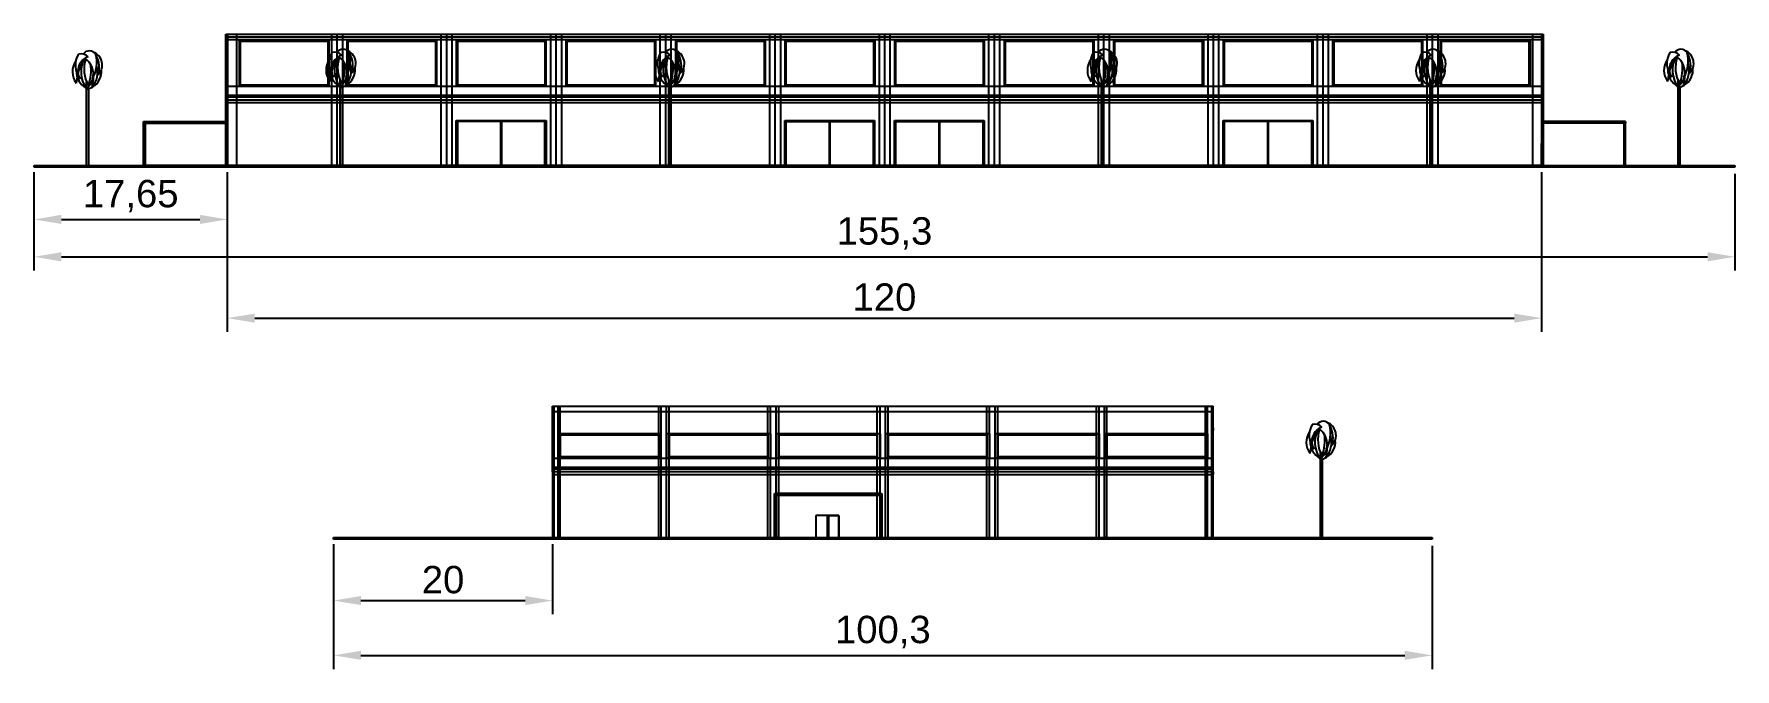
# Model space of a CAD drawing. Header units: millimetres. Extents: x 332 to 5606, y 276 to 1426.
# Drawn here: x 3545 to 3700.3, y 709 to 767 of the extents above; entities that cross this region are included whole.
import ezdxf

# ---------------------------------------------------------------- set-up
doc = ezdxf.new("R2010")
doc.units = ezdxf.units.MM
doc.layers.add('1VEGETACAO', color=7, linetype='Continuous')
doc.styles.get("Standard").update_dxf_attribs({"font": 'arial.ttf'})
doc.dimstyles.new('ISO-25', dxfattribs={"dimtxt": 2.5, "dimasz": 2.5, "dimexe": 1.25, "dimexo": 0.625, "dimtad": 1, "dimtxsty": 'Standard', "dimcen": 2.5, "dimadec": 0, "dimazin": 0, "dimtfac": 1, "dimtmove": 0, "dimatfit": 3, "dimfxl": 1, "dimarcsym": 0})

# ---------------------------------------------------------------- blocks, each defined once
blk = doc.blocks.new('*D91')
at = {"color": 0, "lineweight": -2, "transparency": 16777216}
for p, q in [((3544.98, 754.33), (3544.98, 745.36)), ((3700.28, 754.18), (3700.28, 745.36)), ((3547.48, 746.61), (3697.78, 746.61))]:
    blk.add_line(p, q, dxfattribs=at)
at = {"color": 0, "transparency": 16777216}
for points in [[(3547.48, 747.03), (3547.48, 746.19), (3544.98, 746.61)], [(3697.78, 747.03), (3697.78, 746.19), (3700.28, 746.61)]]:
    blk.add_solid(points, dxfattribs=at)
at = {"layer": 'Defpoints', "color": 0, "transparency": 16777216}
for p in [(3544.98, 754.96), (3700.28, 754.81), (3700.28, 746.61)]:
    blk.add_point(p, dxfattribs=at)
at = {"color": 0, "transparency": 16777216, "insert": (3622.63, 748.74), "char_height": 2.5, "attachment_point": 5}
blk.add_mtext('155,3', dxfattribs=at)
blk = doc.blocks.new('*D92')
at = {"color": 0, "lineweight": -2, "transparency": 16777216}
for p, q in [((3572.33, 720.36), (3572.33, 708.96)), ((3672.63, 720.21), (3672.63, 708.96)), ((3574.83, 710.21), (3670.13, 710.21))]:
    blk.add_line(p, q, dxfattribs=at)
at = {"color": 0, "transparency": 16777216}
for points in [[(3574.83, 710.63), (3574.83, 709.8), (3572.33, 710.21)], [(3670.13, 710.63), (3670.13, 709.8), (3672.63, 710.21)]]:
    blk.add_solid(points, dxfattribs=at)
at = {"layer": 'Defpoints', "color": 0, "transparency": 16777216}
for p in [(3572.33, 720.98), (3672.63, 720.83), (3672.63, 710.21)]:
    blk.add_point(p, dxfattribs=at)
at = {"color": 0, "transparency": 16777216, "insert": (3622.48, 712.34), "char_height": 2.5, "attachment_point": 5}
blk.add_mtext('100,3', dxfattribs=at)
blk = doc.blocks.new('*D93')
at = {"color": 0, "lineweight": -2, "transparency": 16777216}
for p, q in [((3572.33, 720.21), (3572.33, 713.96)), ((3592.33, 720.36), (3592.33, 713.96)), ((3574.83, 715.21), (3589.83, 715.21))]:
    blk.add_line(p, q, dxfattribs=at)
at = {"color": 0, "transparency": 16777216}
for points in [[(3574.83, 715.63), (3574.83, 714.8), (3572.33, 715.21)], [(3589.83, 715.63), (3589.83, 714.8), (3592.33, 715.21)]]:
    blk.add_solid(points, dxfattribs=at)
at = {"layer": 'Defpoints', "color": 0, "transparency": 16777216}
for p in [(3572.33, 720.83), (3592.33, 720.98), (3592.33, 715.21)]:
    blk.add_point(p, dxfattribs=at)
at = {"color": 0, "transparency": 16777216, "insert": (3582.33, 717.11), "char_height": 2.5, "attachment_point": 5}
blk.add_mtext('20', dxfattribs=at)
blk = doc.blocks.new('*D94')
at = {"color": 0, "lineweight": -2, "transparency": 16777216}
for p, q in [((3544.98, 754.33), (3544.98, 748.77)), ((3562.63, 754.33), (3562.63, 748.77)), ((3547.48, 750.02), (3560.13, 750.02))]:
    blk.add_line(p, q, dxfattribs=at)
at = {"color": 0, "transparency": 16777216}
for points in [[(3547.48, 750.44), (3547.48, 749.61), (3544.98, 750.02)], [(3560.13, 750.44), (3560.13, 749.61), (3562.63, 750.02)]]:
    blk.add_solid(points, dxfattribs=at)
at = {"layer": 'Defpoints', "color": 0, "transparency": 16777216}
for p in [(3544.98, 754.96), (3562.63, 754.96), (3562.63, 750.02)]:
    blk.add_point(p, dxfattribs=at)
at = {"color": 0, "transparency": 16777216, "insert": (3553.81, 752.15), "char_height": 2.5, "attachment_point": 5}
blk.add_mtext('17,65', dxfattribs=at)
blk = doc.blocks.new('palmeira2')
at = {"layer": '1VEGETACAO'}
for p, q in [((-0.2, 7.16), (-0.2, 7.78)), ((-0.2, 0), (-0.2, 7.12)), ((0, 7.37), (0, 7.6)), ((0, 0), (0, 7.17))]:
    blk.add_line(p, q, dxfattribs=at)
for centre, radius, start, end in [((0.21, 8.69), 1.7, 144.9595, 216.99), ((0.83, 9.3), 2.05, 150.4477, 217.1804), ((0.38, 8.76), 1.37, 108.4273, 210.4606), ((3.92, 7.25), 5.09, 149.1749, 164.4632), ((-0.73, 9.37), 0.966, 45.5495, 103.4023), ((-0.95, 10.31), 0, 26.8046, 0), ((1.87, 8.69), 2.58, 152.9637, 214.9325), ((0.05, 9.91), 0.701, 32.1984, 144.3146), ((2.62, 8.94), 3.05, 162.1846, 208.9024), ((-1.24, 8.52), 1.66, 344.0325, 57.749), ((-3.61, 8.83), 3.82, 339.0755, 8.701), ((-2.39, 9.56), 3.12, 331.2033, 13.273), ((-0.03, 9.32), 1.26, 313.8995, 70.0715), ((0.64, 10.28), 0.00435, 147.8016, 32.1984), ((-1.15, 9.1), 2.11, 341.1302, 30.5947), ((0.62, 8.75), 1.76, 179.1669, 240.5967), ((3.92, 7.25), 5.09, 166.449, 175.2925), ((-0.8, 8.06), 0, 254.3609, 0), ((-1.72, 8.79), 2.23, 311.2961, 344.5475), ((-1.28, 8.64), 2.09, 319.0075, 17.5157), ((-3.98, 8.32), 4.41, 346.1557, 358.7288), ((0.35, 8.06), 0.0042, 151.2033, 28.7967), ((-0.49, 8.75), 1.66, 300.6877, 4.6601), ((-0.49, 8.75), 1.66, 278.4034, 298.9246), ((-0.05, 7.46), 0, 237.8047, 0), ((0.3, 7.26), 0, 98.015, 0)]:
    blk.add_arc(centre, radius, start, end, dxfattribs=at)
blk = doc.blocks.new('*D95')
at = {"color": 0, "lineweight": -2, "transparency": 16777216}
for p, q in [((3562.63, 754.33), (3562.63, 739.76)), ((3682.63, 754.33), (3682.63, 739.76)), ((3565.13, 741.01), (3680.13, 741.01))]:
    blk.add_line(p, q, dxfattribs=at)
at = {"color": 0, "transparency": 16777216}
for points in [[(3565.13, 741.42), (3565.13, 740.59), (3562.63, 741.01)], [(3680.13, 741.42), (3680.13, 740.59), (3682.63, 741.01)]]:
    blk.add_solid(points, dxfattribs=at)
at = {"layer": 'Defpoints', "color": 0, "transparency": 16777216}
for p in [(3562.63, 754.96), (3682.63, 754.96), (3682.63, 741.01)]:
    blk.add_point(p, dxfattribs=at)
at = {"color": 0, "transparency": 16777216, "insert": (3622.63, 742.91), "char_height": 2.5, "attachment_point": 5}
blk.add_mtext('120', dxfattribs=at)

msp = doc.modelspace()

# ---------------------------------------------------------------- linework, layer by layer
at = {"color": 7, "true_color": 0xffffff}
for p, q in [((3562.483, 754.955), (3562.483, 766.955)), ((3562.483, 766.305), (3562.483, 766.955)), ((3562.483, 766.305), (3562.483, 766.955)), ((3562.483, 766.205), (3562.483, 766.305)), ((3562.483, 766.205), (3562.483, 766.305)), ((3562.483, 765.205), (3562.483, 766.205)), ((3562.483, 765.205), (3562.483, 766.205)), ((3562.633, 766.955), (3562.633, 754.955)), ((3563.483, 766.955), (3563.483, 754.955)), ((3572.133, 766.955), (3572.133, 754.955)), ((3572.633, 766.955), (3572.633, 754.955)), ((3573.133, 766.955), (3573.133, 754.955)), ((3582.133, 766.955), (3582.133, 754.955)), ((3582.633, 766.955), (3582.633, 754.955)), ((3583.133, 766.955), (3583.133, 754.955)), ((3592.133, 766.955), (3592.133, 754.955)), ((3592.633, 766.955), (3592.633, 754.955)), ((3593.133, 766.955), (3593.133, 754.955)), ((3602.133, 766.955), (3602.133, 754.955)), ((3602.633, 766.955), (3602.633, 754.955)), ((3603.133, 766.955), (3603.133, 754.955)), ((3612.133, 766.955), (3612.133, 754.955)), ((3612.633, 766.955), (3612.633, 754.955)), ((3613.133, 766.955), (3613.133, 754.955)), ((3622.133, 766.955), (3622.133, 754.955)), ((3622.633, 766.955), (3622.633, 754.955)), ((3623.133, 766.955), (3623.133, 754.955)), ((3632.142, 766.955), (3632.142, 754.955)), ((3632.642, 766.955), (3632.642, 754.955)), ((3633.142, 766.955), (3633.142, 754.955)), ((3642.142, 766.955), (3642.142, 754.955)), ((3642.642, 766.955), (3642.642, 754.955)), ((3643.142, 766.955), (3643.142, 754.955)), ((3652.142, 766.955), (3652.142, 754.955)), ((3652.642, 766.955), (3652.642, 754.955)), ((3653.142, 766.955), (3653.142, 754.955)), ((3662.142, 766.955), (3662.142, 754.955)), ((3662.642, 766.955), (3662.642, 754.955)), ((3663.142, 766.955), (3663.142, 754.955)), ((3672.142, 766.955), (3672.142, 754.955)), ((3672.642, 766.955), (3672.642, 754.955)), ((3673.142, 766.955), (3673.142, 754.955)), ((3681.786, 766.955), (3681.786, 754.955)), ((3682.633, 766.955), (3682.633, 754.955)), ((3682.783, 766.955), (3682.783, 754.955)), ((3682.783, 764.955), (3682.783, 765.955)), ((3562.483, 754.955), (3562.483, 764.955)), ((3682.783, 764.955), (3682.783, 765.455)), ((3682.783, 764.955), (3682.783, 765.455)), ((3682.783, 764.955), (3682.783, 765.205)), ((3682.783, 764.955), (3682.783, 764.455)), ((3682.783, 764.955), (3682.783, 764.455)), ((3682.783, 764.955), (3682.783, 764.705)), ((3682.783, 754.955), (3562.483, 754.955))]:
    msp.add_line(p, q, dxfattribs=at)
for p, q in [((3562.483, 761.205), (3562.483, 766.955)), ((3562.483, 766.955), (3562.483, 766.705)), ((3562.483, 760.955), (3562.483, 766.955)), ((3562.483, 766.955), (3682.783, 766.955)), ((3562.483, 766.955), (3562.483, 766.455)), ((3562.483, 766.705), (3682.783, 766.705)), ((3562.483, 766.455), (3682.783, 766.455)), ((3562.483, 761.205), (3562.483, 762.205)), ((3562.483, 762.205), (3682.783, 762.205)), ((3562.483, 760.955), (3562.483, 761.205)), ((3562.483, 761.205), (3682.783, 761.205)), ((3563.483, 762.205), (3563.713, 762.205)), ((3562.483, 760.955), (3682.783, 760.955)), ((3562.483, 760.955), (3562.483, 760.705)), ((3562.483, 760.705), (3682.783, 760.705)), ((3562.633, 754.955), (3562.633, 760.955)), ((3592.328, 732.982), (3592.328, 720.982)), ((3592.328, 727.232), (3592.328, 732.982)), ((3592.328, 727.232), (3592.328, 732.982)), ((3592.328, 732.982), (3652.628, 732.982)), ((3592.328, 732.982), (3592.328, 732.482)), ((3592.328, 732.482), (3652.628, 732.482)), ((3592.478, 720.982), (3592.478, 732.982)), ((3592.828, 720.982), (3592.828, 732.982)), ((3593.028, 720.982), (3593.028, 732.982)), ((3602.028, 720.982), (3602.028, 732.982)), ((3602.228, 720.982), (3602.228, 732.982)), ((3602.728, 720.982), (3602.728, 732.982)), ((3602.978, 720.982), (3602.978, 732.982)), ((3611.978, 720.982), (3611.978, 732.982)), ((3612.228, 720.982), (3612.228, 732.982)), ((3612.728, 720.982), (3612.728, 732.982)), ((3612.978, 720.982), (3612.978, 732.982)), ((3621.978, 720.982), (3621.978, 732.982)), ((3622.228, 720.982), (3622.228, 732.982)), ((3622.728, 720.982), (3622.728, 732.982)), ((3622.978, 720.982), (3622.978, 732.982)), ((3631.978, 720.982), (3631.978, 732.982)), ((3632.228, 720.982), (3632.228, 732.982)), ((3632.728, 720.982), (3632.728, 732.982)), ((3632.978, 720.982), (3632.978, 732.982)), ((3641.978, 720.982), (3641.978, 732.982)), ((3642.227, 720.982), (3642.227, 732.982)), ((3642.728, 720.982), (3642.728, 732.982)), ((3642.928, 720.982), (3642.928, 732.982)), ((3651.928, 720.982), (3651.928, 732.982)), ((3652.128, 720.982), (3652.128, 732.982)), ((3652.478, 732.982), (3652.478, 730.982)), ((3652.628, 720.982), (3652.628, 732.982)), ((3652.628, 731.232), (3652.628, 732.232)), ((3652.478, 730.982), (3652.478, 720.982)), ((3652.628, 730.982), (3652.628, 731.232)), ((3652.628, 720.982), (3652.628, 730.982)), ((3652.628, 730.982), (3652.628, 730.732)), ((3652.628, 730.332), (3652.628, 730.432)), ((3652.628, 728.332), (3652.628, 730.332)), ((3592.328, 727.232), (3592.328, 728.232)), ((3592.328, 728.232), (3652.628, 728.232)), ((3592.328, 727.232), (3592.328, 727.382)), ((3592.328, 726.982), (3592.328, 727.232)), ((3592.328, 727.232), (3652.628, 727.232)), ((3652.628, 726.982), (3592.328, 726.982)), ((3592.328, 726.982), (3592.328, 726.732)), ((3652.628, 728.232), (3652.628, 728.332)), ((3652.628, 727.232), (3652.628, 728.232)), ((3652.628, 726.982), (3652.628, 727.232)), ((3652.628, 720.982), (3652.628, 726.982)), ((3652.628, 726.982), (3652.628, 726.732)), ((3592.328, 726.732), (3652.628, 726.732)), ((3592.328, 720.982), (3652.628, 720.982)), ((3612.978, 720.982), (3617.478, 720.982)), ((3632.978, 720.982), (3637.478, 720.982)), ((3642.928, 720.982), (3642.728, 720.982))]:
    msp.add_line(p, q)
at = {"color": 5}
for p, q in [((3563.713, 766.405), (3571.913, 766.405)), ((3563.713, 766.405), (3563.713, 762.205)), ((3563.713, 766.305), (3571.913, 766.305)), ((3563.813, 766.405), (3563.813, 762.205)), ((3571.813, 766.405), (3571.813, 762.205)), ((3571.913, 766.405), (3571.913, 762.205)), ((3573.538, 766.405), (3581.738, 766.405)), ((3573.538, 766.405), (3573.538, 762.205)), ((3573.538, 766.305), (3581.738, 766.305)), ((3573.638, 766.405), (3573.638, 762.205)), ((3581.638, 766.405), (3581.638, 762.205)), ((3581.738, 766.405), (3581.738, 762.205)), ((3583.538, 766.405), (3591.738, 766.405)), ((3583.538, 766.405), (3583.538, 762.205)), ((3583.538, 766.305), (3591.738, 766.305)), ((3583.638, 766.405), (3583.638, 762.205)), ((3591.638, 766.305), (3591.638, 766.405)), ((3591.638, 762.305), (3591.638, 766.305)), ((3591.738, 766.305), (3591.738, 766.405)), ((3591.738, 762.305), (3591.738, 766.305)), ((3593.538, 766.405), (3601.738, 766.405)), ((3593.538, 766.405), (3593.538, 762.205)), ((3593.538, 766.305), (3601.738, 766.305)), ((3593.638, 766.405), (3593.638, 762.205)), ((3601.638, 766.405), (3601.638, 762.205)), ((3601.738, 766.405), (3601.738, 762.205)), ((3603.538, 766.405), (3611.738, 766.405)), ((3603.538, 766.405), (3603.538, 762.205)), ((3603.538, 766.305), (3611.738, 766.305)), ((3603.638, 766.405), (3603.638, 762.205)), ((3611.638, 766.405), (3611.638, 762.205)), ((3611.738, 766.405), (3611.738, 762.205)), ((3613.538, 766.405), (3621.738, 766.405)), ((3613.538, 766.405), (3613.538, 762.205)), ((3613.538, 766.305), (3621.738, 766.305)), ((3613.638, 766.405), (3613.638, 762.205)), ((3621.638, 766.405), (3621.638, 762.205)), ((3621.738, 766.405), (3621.738, 762.205)), ((3623.538, 766.405), (3631.738, 766.405)), ((3623.538, 766.405), (3623.538, 762.205)), ((3623.538, 766.305), (3631.738, 766.305)), ((3623.638, 766.405), (3623.638, 762.205)), ((3631.638, 766.405), (3631.638, 762.205)), ((3631.738, 766.405), (3631.738, 762.205)), ((3633.547, 766.405), (3641.747, 766.405)), ((3633.547, 766.405), (3633.547, 762.205)), ((3633.547, 766.305), (3641.747, 766.305)), ((3633.647, 766.405), (3633.647, 762.205)), ((3641.647, 766.405), (3641.647, 762.205)), ((3641.747, 766.405), (3641.747, 762.205)), ((3643.547, 766.405), (3651.747, 766.405)), ((3643.547, 766.405), (3643.547, 762.205)), ((3643.547, 766.305), (3651.747, 766.305)), ((3643.647, 766.405), (3643.647, 762.205)), ((3651.647, 766.405), (3651.647, 762.205)), ((3651.747, 766.405), (3651.747, 762.205)), ((3653.547, 766.405), (3661.747, 766.405)), ((3653.547, 766.405), (3653.547, 762.205)), ((3653.547, 766.305), (3661.747, 766.305)), ((3653.647, 766.405), (3653.647, 762.205)), ((3661.647, 766.405), (3661.647, 762.205)), ((3661.747, 766.405), (3661.747, 762.205)), ((3663.547, 766.405), (3671.747, 766.405)), ((3663.547, 766.405), (3663.547, 762.205)), ((3663.547, 766.305), (3671.747, 766.305)), ((3663.647, 766.405), (3663.647, 762.205)), ((3671.647, 766.405), (3671.647, 762.205)), ((3671.747, 766.405), (3671.747, 762.205)), ((3673.372, 766.405), (3681.572, 766.405)), ((3673.372, 766.405), (3673.372, 762.205)), ((3673.372, 766.305), (3681.572, 766.305)), ((3673.472, 766.405), (3673.472, 762.205)), ((3681.472, 766.405), (3681.472, 762.205)), ((3681.572, 766.405), (3681.572, 762.205)), ((3563.713, 762.305), (3571.913, 762.305)), ((3563.713, 762.205), (3571.913, 762.205)), ((3573.538, 762.305), (3581.738, 762.305)), ((3573.538, 762.205), (3581.738, 762.205)), ((3583.538, 762.305), (3591.738, 762.305)), ((3583.538, 762.205), (3591.738, 762.205)), ((3591.638, 762.205), (3591.638, 762.305)), ((3591.738, 762.205), (3591.738, 762.305)), ((3593.538, 762.305), (3601.738, 762.305)), ((3593.538, 762.205), (3601.738, 762.205)), ((3603.538, 762.305), (3611.738, 762.305)), ((3603.538, 762.205), (3611.738, 762.205)), ((3613.538, 762.305), (3621.738, 762.305)), ((3613.538, 762.205), (3621.738, 762.205)), ((3623.538, 762.305), (3631.738, 762.305)), ((3623.538, 762.205), (3631.738, 762.205)), ((3633.547, 762.305), (3641.747, 762.305)), ((3633.547, 762.205), (3641.747, 762.205)), ((3643.547, 762.305), (3651.747, 762.305)), ((3643.547, 762.205), (3651.747, 762.205)), ((3653.547, 762.305), (3661.747, 762.305)), ((3653.547, 762.205), (3661.747, 762.205)), ((3663.547, 762.305), (3671.747, 762.305)), ((3663.547, 762.205), (3671.747, 762.205)), ((3673.372, 762.305), (3681.572, 762.305)), ((3673.372, 762.205), (3681.572, 762.205)), ((3593.028, 730.432), (3592.828, 730.432)), ((3592.828, 730.432), (3592.828, 728.232)), ((3602.228, 730.432), (3593.028, 730.432)), ((3593.028, 728.332), (3593.028, 730.432)), ((3602.028, 730.332), (3593.028, 730.332)), ((3593.028, 730.332), (3593.028, 728.332)), ((3602.028, 730.432), (3602.028, 730.332)), ((3602.028, 728.332), (3602.028, 730.332)), ((3602.028, 730.332), (3602.028, 728.232)), ((3602.228, 728.232), (3602.228, 730.432)), ((3612.228, 730.432), (3602.728, 730.432)), ((3602.728, 730.432), (3602.728, 728.232)), ((3602.978, 730.432), (3602.978, 728.232)), ((3611.978, 730.332), (3602.978, 730.332)), ((3602.978, 730.332), (3602.978, 728.332)), ((3611.978, 730.432), (3611.978, 728.232)), ((3611.978, 728.332), (3611.978, 730.332)), ((3612.228, 730.432), (3612.228, 728.232)), ((3622.228, 730.432), (3612.728, 730.432)), ((3612.728, 730.432), (3612.728, 728.232)), ((3612.978, 730.432), (3612.978, 728.232)), ((3621.978, 730.332), (3612.978, 730.332)), ((3612.978, 730.332), (3612.978, 728.332)), ((3621.978, 730.432), (3621.978, 728.232)), ((3621.978, 728.332), (3621.978, 730.332)), ((3622.228, 730.432), (3622.228, 728.232)), ((3632.228, 730.432), (3622.728, 730.432)), ((3622.728, 730.432), (3622.728, 728.232)), ((3622.978, 730.432), (3622.978, 728.232)), ((3631.978, 730.332), (3622.978, 730.332)), ((3622.978, 730.332), (3622.978, 728.332)), ((3631.978, 730.432), (3631.978, 728.232)), ((3631.978, 728.332), (3631.978, 730.332)), ((3632.228, 730.432), (3632.228, 728.232)), ((3642.227, 730.432), (3632.728, 730.432)), ((3632.728, 730.432), (3632.728, 728.232)), ((3632.978, 730.432), (3632.978, 728.232)), ((3641.978, 730.332), (3632.978, 730.332)), ((3632.978, 730.332), (3632.978, 728.332)), ((3641.978, 730.432), (3641.978, 728.232)), ((3641.978, 728.332), (3641.978, 730.332)), ((3642.227, 730.432), (3642.227, 728.232)), ((3652.128, 730.432), (3642.728, 730.432)), ((3642.728, 730.432), (3642.728, 728.232)), ((3642.928, 730.432), (3642.928, 728.232)), ((3651.928, 730.332), (3642.928, 730.332)), ((3642.928, 730.332), (3642.928, 728.332)), ((3651.928, 730.432), (3652.028, 730.432)), ((3651.928, 730.432), (3651.928, 728.232)), ((3651.928, 728.332), (3651.928, 730.332)), ((3652.128, 730.432), (3652.128, 728.232)), ((3593.028, 728.232), (3592.828, 728.232)), ((3602.028, 728.332), (3593.028, 728.332)), ((3593.028, 728.332), (3602.028, 728.332)), ((3593.028, 728.232), (3593.028, 728.332)), ((3602.228, 728.232), (3593.028, 728.232)), ((3602.028, 728.232), (3602.228, 728.232)), ((3612.228, 728.232), (3602.728, 728.232)), ((3611.978, 728.332), (3602.978, 728.332)), ((3602.978, 728.332), (3611.978, 728.332)), ((3622.228, 728.232), (3612.728, 728.232)), ((3621.978, 728.332), (3612.978, 728.332)), ((3612.978, 728.332), (3621.978, 728.332)), ((3632.228, 728.232), (3622.728, 728.232)), ((3631.978, 728.332), (3622.978, 728.332)), ((3622.978, 728.332), (3631.978, 728.332)), ((3642.227, 728.232), (3632.728, 728.232)), ((3641.978, 728.332), (3632.978, 728.332)), ((3632.978, 728.332), (3641.978, 728.332)), ((3652.128, 728.232), (3642.728, 728.232)), ((3651.928, 728.332), (3642.928, 728.332)), ((3642.928, 728.332), (3651.928, 728.332)), ((3652.028, 728.232), (3651.928, 728.232))]:
    msp.add_line(p, q, dxfattribs=at)
at = {"color": 32, "true_color": 0xcd6928}
for p, q in [((3562.483, 761.205), (3562.483, 761.355)), ((3562.483, 761.355), (3682.783, 761.355)), ((3592.328, 727.382), (3652.628, 727.382))]:
    msp.add_line(p, q, dxfattribs=at)
at = {"color": 3}
for p, q in [((3554.983, 754.955), (3554.983, 758.955)), ((3554.983, 758.955), (3562.483, 758.955)), ((3554.983, 758.955), (3554.983, 758.805)), ((3554.983, 758.955), (3555.133, 758.955)), ((3554.983, 758.805), (3562.483, 758.805)), ((3555.133, 758.955), (3555.133, 754.955)), ((3562.483, 758.955), (3562.483, 754.955)), ((3562.483, 758.955), (3562.633, 758.955)), ((3562.633, 758.955), (3562.633, 756.955)), ((3682.783, 758.955), (3682.633, 758.955)), ((3682.633, 758.955), (3682.633, 756.955)), ((3690.283, 758.955), (3682.783, 758.955)), ((3682.783, 758.955), (3682.783, 754.955)), ((3690.283, 758.805), (3682.783, 758.805)), ((3690.283, 758.955), (3690.133, 758.955)), ((3690.133, 758.955), (3690.133, 754.955)), ((3690.283, 754.955), (3690.283, 758.955)), ((3690.283, 758.955), (3690.283, 758.805)), ((3562.633, 756.955), (3562.483, 756.955)), ((3562.633, 754.955), (3562.633, 756.955)), ((3682.633, 756.955), (3682.633, 754.955)), ((3682.783, 756.955), (3682.633, 756.955)), ((3682.783, 754.955), (3682.783, 756.955)), ((3544.983, 754.805), (3544.983, 754.955)), ((3544.983, 754.955), (3555.133, 754.955)), ((3554.983, 754.805), (3544.983, 754.805)), ((3562.483, 754.955), (3554.983, 754.955)), ((3700.283, 754.805), (3554.983, 754.805)), ((3555.133, 754.955), (3690.283, 754.955)), ((3562.483, 754.955), (3562.633, 754.955)), ((3682.633, 754.955), (3682.783, 754.955)), ((3682.783, 754.955), (3690.283, 754.955)), ((3690.283, 754.955), (3700.283, 754.955)), ((3700.283, 754.955), (3700.283, 754.805)), ((3612.578, 720.982), (3612.578, 724.982)), ((3612.578, 724.982), (3622.378, 724.982)), ((3612.578, 724.982), (3612.578, 724.832)), ((3612.578, 724.832), (3622.378, 724.832)), ((3612.728, 724.982), (3612.728, 720.982)), ((3622.128, 724.982), (3612.828, 724.982)), ((3622.228, 720.982), (3622.228, 724.982)), ((3622.228, 724.982), (3622.228, 724.832)), ((3622.378, 724.982), (3622.378, 720.982)), ((3617.403, 722.982), (3616.373, 722.982)), ((3616.373, 722.982), (3616.373, 720.982)), ((3617.553, 722.982), (3617.403, 722.982)), ((3617.403, 722.982), (3617.403, 720.982)), ((3617.478, 722.982), (3617.403, 722.982)), ((3617.553, 722.982), (3617.478, 722.982)), ((3617.553, 720.982), (3617.553, 722.982)), ((3618.478, 722.982), (3617.553, 722.982)), ((3618.478, 720.982), (3618.478, 722.982)), ((3572.328, 720.832), (3572.328, 720.982)), ((3572.328, 720.982), (3592.328, 720.982)), ((3592.328, 720.832), (3572.328, 720.832)), ((3592.328, 720.982), (3652.628, 720.982)), ((3672.628, 720.832), (3592.328, 720.832)), ((3612.728, 720.982), (3612.578, 720.982)), ((3612.828, 720.982), (3616.373, 720.982)), ((3616.373, 720.982), (3617.403, 720.982)), ((3617.403, 720.982), (3617.478, 720.982)), ((3617.478, 720.982), (3617.553, 720.982)), ((3617.478, 720.982), (3618.478, 720.982)), ((3617.478, 720.982), (3622.128, 720.982)), ((3622.378, 720.982), (3622.228, 720.982)), ((3652.628, 720.982), (3662.628, 720.982)), ((3662.628, 720.982), (3672.628, 720.982)), ((3672.628, 720.982), (3672.628, 720.832))]:
    msp.add_line(p, q, dxfattribs=at)
at = {"color": 1}
for p, q in [((3583.533, 754.955), (3583.533, 759.055)), ((3583.533, 759.055), (3591.733, 759.055)), ((3591.633, 758.955), (3583.633, 758.955)), ((3583.633, 758.955), (3583.633, 754.955)), ((3587.683, 758.955), (3587.583, 758.955)), ((3587.583, 758.955), (3587.583, 754.955)), ((3587.633, 754.955), (3587.633, 758.955)), ((3587.683, 754.955), (3587.683, 758.955)), ((3591.633, 754.955), (3591.633, 758.955)), ((3591.733, 759.055), (3591.733, 754.955)), ((3613.533, 754.955), (3613.533, 759.055)), ((3613.533, 759.055), (3621.733, 759.055)), ((3613.633, 754.955), (3613.633, 758.955)), ((3613.633, 758.955), (3617.633, 758.955)), ((3621.633, 758.955), (3613.633, 758.955)), ((3613.633, 758.955), (3613.633, 754.955)), ((3617.683, 758.955), (3617.583, 758.955)), ((3617.583, 758.955), (3617.583, 754.955)), ((3617.633, 754.955), (3617.633, 758.955)), ((3617.633, 758.955), (3621.633, 758.955)), ((3617.633, 754.955), (3617.633, 758.955)), ((3617.683, 754.955), (3617.683, 758.955)), ((3621.633, 758.955), (3621.633, 754.955)), ((3621.633, 754.955), (3621.633, 758.955)), ((3621.733, 759.055), (3621.733, 754.955)), ((3623.533, 754.955), (3623.533, 759.055)), ((3623.533, 759.055), (3631.733, 759.055)), ((3623.633, 754.955), (3623.633, 758.955)), ((3623.633, 758.955), (3631.633, 758.955)), ((3631.633, 758.955), (3623.633, 758.955)), ((3623.633, 758.955), (3623.633, 754.955)), ((3627.683, 758.955), (3627.583, 758.955)), ((3627.583, 758.955), (3627.583, 754.955)), ((3627.633, 754.955), (3627.633, 758.955)), ((3627.633, 754.955), (3627.633, 758.955)), ((3627.683, 754.955), (3627.683, 758.955)), ((3631.633, 758.955), (3631.633, 754.955)), ((3631.633, 754.955), (3631.633, 758.955)), ((3631.733, 759.055), (3631.733, 754.955)), ((3653.542, 754.955), (3653.542, 759.055)), ((3653.542, 759.055), (3661.742, 759.055)), ((3661.642, 758.955), (3653.642, 758.955)), ((3653.642, 758.955), (3653.642, 754.955)), ((3661.642, 758.955), (3653.642, 758.955)), ((3653.642, 758.955), (3653.642, 754.955)), ((3657.692, 758.955), (3657.592, 758.955)), ((3657.592, 758.955), (3657.592, 754.955)), ((3657.642, 754.955), (3657.642, 758.955)), ((3657.642, 754.955), (3657.642, 758.955)), ((3657.692, 754.955), (3657.692, 758.955)), ((3661.642, 754.955), (3661.642, 758.955)), ((3661.642, 754.955), (3661.642, 758.955)), ((3661.742, 759.055), (3661.742, 754.955)), ((3562.633, 756.955), (3562.483, 756.955)), ((3562.483, 756.955), (3562.483, 754.955)), ((3562.633, 754.955), (3562.633, 756.955)), ((3682.633, 754.955), (3682.633, 756.955)), ((3682.633, 756.955), (3682.783, 756.955)), ((3562.483, 754.955), (3562.633, 754.955)), ((3583.633, 754.955), (3583.533, 754.955)), ((3583.633, 754.955), (3591.633, 754.955)), ((3583.633, 754.955), (3587.633, 754.955)), ((3587.583, 754.955), (3587.633, 754.955)), ((3587.633, 754.955), (3587.683, 754.955)), ((3591.733, 754.955), (3591.633, 754.955)), ((3613.633, 754.955), (3613.533, 754.955)), ((3613.633, 754.955), (3617.633, 754.955)), ((3613.633, 754.955), (3621.633, 754.955)), ((3613.633, 754.955), (3617.633, 754.955)), ((3617.583, 754.955), (3617.633, 754.955)), ((3621.633, 754.955), (3617.633, 754.955)), ((3617.633, 754.955), (3617.683, 754.955)), ((3621.733, 754.955), (3621.633, 754.955)), ((3623.633, 754.955), (3623.533, 754.955)), ((3631.633, 754.955), (3623.633, 754.955)), ((3623.633, 754.955), (3627.633, 754.955)), ((3623.633, 754.955), (3631.633, 754.955)), ((3623.633, 754.955), (3627.633, 754.955)), ((3627.583, 754.955), (3627.633, 754.955)), ((3627.633, 754.955), (3627.683, 754.955)), ((3631.733, 754.955), (3631.633, 754.955)), ((3653.642, 754.955), (3653.542, 754.955)), ((3653.642, 754.955), (3661.642, 754.955)), ((3653.642, 754.955), (3657.642, 754.955)), ((3653.642, 754.955), (3661.642, 754.955)), ((3653.642, 754.955), (3657.642, 754.955)), ((3657.592, 754.955), (3657.642, 754.955)), ((3657.642, 754.955), (3657.692, 754.955)), ((3661.742, 754.955), (3661.642, 754.955)), ((3682.783, 754.955), (3682.633, 754.955)), ((3612.828, 724.982), (3612.978, 724.982)), ((3621.978, 724.982), (3612.978, 724.982)), ((3622.128, 724.982), (3621.978, 724.982)), ((3617.478, 722.982), (3617.403, 722.982)), ((3617.403, 722.982), (3617.403, 720.982)), ((3617.553, 720.982), (3617.553, 722.982)), ((3612.978, 720.982), (3612.828, 720.982)), ((3612.978, 720.982), (3617.403, 720.982)), ((3617.403, 720.982), (3617.553, 720.982)), ((3617.478, 720.982), (3621.978, 720.982)), ((3621.978, 720.982), (3622.128, 720.982))]:
    msp.add_line(p, q, dxfattribs=at)
at = {"color": 240, "true_color": 0xed1f24}
for p, q in [((3617.478, 722.982), (3616.478, 722.982)), ((3617.478, 722.982), (3618.478, 722.982)), ((3618.478, 722.982), (3618.478, 720.982))]:
    msp.add_line(p, q, dxfattribs=at)

# ---------------------------------------------------------------- block references
at = {"color": 1}
for p in [(3549.983, 754.805), (3573.133, 754.955), (3603.133, 754.955), (3642.642, 754.955), (3672.642, 754.955), (3695.283, 754.955)]:
    msp.add_blockref('palmeira2', p, dxfattribs=at)
at = {"color": 3}
msp.add_blockref('palmeira2', (3662.628, 720.982), dxfattribs=at)

# ---------------------------------------------------------------- dimensions: what is measured, and where the dimension line sits
at = {"color": 1}
for base, p1, p2, picture, middle in [((3700.283, 746.61), (3544.983, 754.955), (3700.283, 754.805), '*D91', (3622.633, 748.737)), ((3562.633, 750.023), (3544.983, 754.955), (3562.633, 754.955), '*D94', (3553.808, 752.151)), ((3672.628, 710.215), (3572.328, 720.982), (3672.628, 720.832), '*D92', (3622.478, 712.342)), ((3592.328, 715.213), (3572.328, 720.832), (3592.328, 720.982), '*D93', (3582.328, 717.114))]:
    dim = msp.add_linear_dim(base=base, p1=p1, p2=p2, dimstyle='ISO-25', dxfattribs=at)
    dim.commit()
    dim.dimension.update_dxf_attribs({"geometry": picture, "text_midpoint": middle})
dim = msp.add_linear_dim(base=(3682.633, 741.007), p1=(3562.633, 754.955), p2=(3682.633, 754.955), dimstyle='ISO-25')
dim.commit()
dim.dimension.update_dxf_attribs({"geometry": '*D95', "text_midpoint": (3622.633, 742.908)})

doc.saveas('drawing.dxf')
